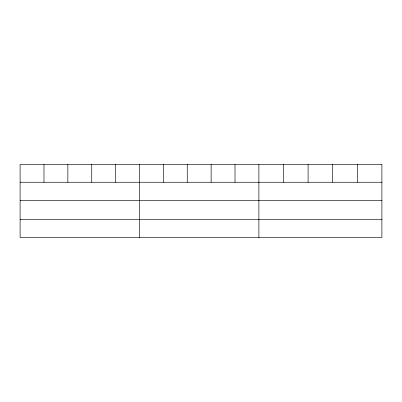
<?xml version="1.0" encoding="UTF-8"?>
<svg xmlns="http://www.w3.org/2000/svg" width="402" height="402" viewBox="0 0 402 402"><rect width="100%" height="100%" fill="white"/><g stroke="black" fill="none" stroke-linecap="round" stroke-linejoin="round"><path stroke-width="0.6" d="M20.1 182.252L381.9 182.252M20.1 200.497L381.9 200.497M20.1 219.296L381.9 219.296M357.298 164.463L357.298 182.252M332.695 164.463L332.695 182.252M308.093 164.463L308.093 182.252M283.49 164.463L283.49 182.252M258.888 164.463L258.888 237.537M235.009 164.463L235.009 182.252M211.13 164.463L211.13 182.252M187.252 164.463L187.252 182.252M163.373 164.463L163.373 182.252M139.494 164.463L139.494 237.537M115.615 164.463L115.615 182.252M91.736 164.463L91.736 182.252M67.858 164.463L67.858 182.252M43.979 164.463L43.979 182.252M381.9 164.463L20.1 164.463L20.1 237.537L381.9 237.537L381.9 164.463"/></g></svg>
